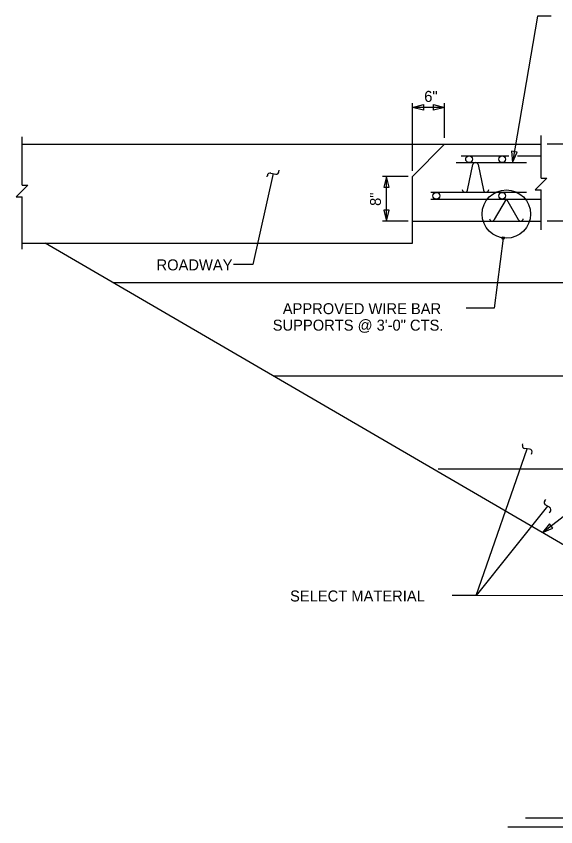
# Model space of a CAD drawing. Extents: x 6 to 176, y 6 to 103.
# Drawn here: x 6.5 to 67.8, y 6 to 98.2 of the extents above; entities that cross this region are included whole.
import ezdxf

# ---------------------------------------------------------------- set-up
doc = ezdxf.new("R2010")
doc.units = 0
for name, color, linetype in [('Arrowhead Terminators', 7, 'Continuous'), ('Mis Object Lines', 7, 'Continuous'), ('Rebar Lines', 7, 'Continuous'), ('Rebar Lines CELL', 7, 'Continuous'), ('Structural Steel Lines', 7, 'Continuous'), ('Sup Concrete Girder Lines', 7, 'Continuous'), ('Text', 7, 'Continuous'), ('Title Text', 7, 'Continuous'), ('User Information Notes', 7, 'Continuous')]:
    doc.layers.add(name, color=color, linetype=linetype)

# ---------------------------------------------------------------- blocks, each defined once
blk = doc.blocks.new('LLT')
at = {"layer": 'Structural Steel Lines'}
for p, q in [((-0.006, -0.238), (-0.006, 0.314)), ((0.335, 0.606), (0.517, 0.582)), ((-0.522, -0.556), (-0.387, -0.579))]:
    blk.add_line(p, q, dxfattribs=at)
for centre, radius, start, end in [((0.267, 0.337), 0.276, 75.83261, 184.11819), ((-0.315, -0.274), 0.311, 256.76417, 6.56304)]:
    blk.add_arc(centre, radius, start, end, dxfattribs=at)

msp = doc.modelspace()

# ---------------------------------------------------------------- linework, layer by layer
at = {"layer": 'Arrowhead Terminators'}
for points in [[(51.499, 87.791), (52.749, 88.103), (52.749, 87.478)], [(55.144, 87.791), (53.894, 87.478), (53.894, 88.103)], [(62.884, 81.511), (63.404, 82.691), (62.788, 82.796)], [(48.57, 79.945), (48.261, 78.708), (48.879, 78.708)], [(48.57, 74.859), (48.879, 76.095), (48.261, 76.095)]]:
    msp.add_lwpolyline(points, close=True, dxfattribs=at)
at = {"layer": 'Mis Object Lines'}
for p, q in [((35.424, 80.309), (35.963, 80.189)), ((36.321, 80.459), (36.338, 80.642)), ((35.002, 79.875), (35.008, 80.012))]:
    msp.add_line(p, q, dxfattribs=at)
msp.add_lwpolyline([(66.283, 39.423), (67.462, 39.942), (67.079, 40.436)], close=True, dxfattribs=at)
for centre, radius, start, end in [((35.322, 80.016), 0.311, 70.90815, 180.70703), ((36.044, 80.451), 0.276, 253.353, 1.63858)]:
    msp.add_arc(centre, radius, start, end, dxfattribs=at)
at = {"layer": 'Rebar Lines'}
msp.add_line((65.113, 5.966), (65.113, 5.966), dxfattribs=at)
at = {"layer": 'Rebar Lines CELL'}
msp.add_line((93.232, 23.719), (9.752, 72.365), dxfattribs=at)
at = {"layer": 'Structural Steel Lines'}
for p, q in [((51.499, 80.57), (51.499, 88.281)), ((55.144, 87.791), (51.499, 87.791)), ((55.144, 84.34), (55.144, 88.281)), ((72.214, 83.59), (66.819, 83.59)), ((51.02, 79.945), (48.085, 79.945)), ((48.57, 74.859), (48.57, 79.945)), ((51.02, 74.859), (48.085, 74.859)), ((72.214, 74.859), (66.819, 74.859))]:
    msp.add_line(p, q, dxfattribs=at)
for points in [[(67.272, 98.161), (65.74, 98.161), (62.884, 81.511)], [(35.657, 80.264), (33.355, 69.903), (31.148, 69.903)], [(61.83, 72.932), (60.793, 64.964), (57.606, 64.964)], [(84.78, 32.226), (58.735, 32.289), (64.542, 48.942)], [(66.876, 42.428), (58.735, 32.289), (56.03, 32.289)], [(66.283, 39.423), (70.643, 42.802), (73.689, 42.802)]]:
    msp.add_lwpolyline(points, dxfattribs=at)
for centre, radius in [((62.185, 75.658), 2.749), ((61.83, 72.932), 0.154)]:
    msp.add_circle(centre, radius, dxfattribs=at)
at = {"layer": 'Sup Concrete Girder Lines'}
for p, q in [((57.034, 82.265), (62.47, 82.265)), ((63.47, 82.265), (66.141, 82.265)), ((56.471, 81.511), (64.47, 81.511)), ((57.769, 78.364), (58.385, 81.306)), ((58.972, 81.306), (59.587, 78.364)), ((53.604, 78.16), (64.47, 78.16)), ((53.604, 77.352), (66.139, 77.352)), ((60.84, 75.024), (62.184, 77.352)), ((62.184, 77.352), (63.528, 75.024)), ((126.76, 67.821), (17.55, 67.821)), ((126.76, 57.238), (35.712, 57.238)), ((104.634, 46.654), (54.445, 46.654))]:
    msp.add_line(p, q, dxfattribs=at)
for centre in [(57.953, 81.897), (61.712, 81.897), (54.228, 77.738), (61.712, 77.738)]:
    msp.add_circle(centre, 0.386, dxfattribs=at)
for centre, start, end in [((58.678, 81.199), 20.00146, 159.99854), ((57.476, 78.471), 185.34682, 339.97547), ((59.882, 78.471), 200.02453, 354.33538), ((60.564, 75.171), 190.13713, 331.97547), ((63.804, 75.171), 208.02453, 349.86287)]:
    msp.add_arc(centre, 0.312, start, end, dxfattribs=at)
at = {"layer": 'Text'}
for p, q in [((7.115, 78.957), (7.115, 84.453)), ((66.141, 79.743), (66.141, 84.59)), ((7.115, 83.59), (55.144, 83.59)), ((51.499, 79.945), (55.144, 83.59)), ((55.144, 83.59), (66.141, 83.59)), ((51.499, 72.365), (51.499, 79.945)), ((66.139, 73.859), (66.139, 78.42)), ((7.115, 71.673), (7.115, 77.634)), ((51.499, 74.859), (66.139, 74.859)), ((7.115, 72.365), (51.499, 72.365))]:
    msp.add_line(p, q, dxfattribs=at)
for points in [[(66.141, 79.743), (66.801, 79.743), (65.478, 78.42), (66.139, 78.42)], [(7.117, 78.957), (7.778, 78.957), (6.455, 77.634), (7.115, 77.634)]]:
    msp.add_lwpolyline(points, dxfattribs=at)
at = {"layer": 'Title Text'}
for p, q in [((64.365, 6.999), (113.78, 6.999)), ((62.365, 5.966), (115.78, 5.966))]:
    msp.add_line(p, q, dxfattribs=at)

# ---------------------------------------------------------------- block references
at = {"layer": 'Structural Steel Lines'}
for p, xscale, yscale, rotation in [((64.581, 48.943), 0.9999979999999999, 0.9999979999999997, 82.04480544118803), ((66.881, 42.437), 0.999998, 0.9999980000000002, 56.68002087463373)]:
    msp.add_blockref('LLT', p, dxfattribs=dict(at, xscale=xscale, yscale=yscale, rotation=rotation))

# ---------------------------------------------------------------- texts
at = {"layer": 'User Information Notes'}
for s, height, p in [('6"', 1.25, (52.848, 88.416)), ('APPROVED WIRE BAR', 1.24922, (36.764, 64.272)), ('SUPPORTS @ 3\'-0" CTS.', 1.24922, (35.623, 62.398)), ('SELECT MATERIAL', 1.25, (37.591, 31.591))]:
    msp.add_text(s, height=height, dxfattribs=at).set_placement(p)
for s, height, rotation, p in [('8"', 1.25, 90, (47.932, 76.585)), ('ROADWAY', 1.2492, 360, (22.411, 69.252))]:
    msp.add_text(s, height=height, rotation=rotation, dxfattribs=at).set_placement(p)

doc.saveas('drawing.dxf')
